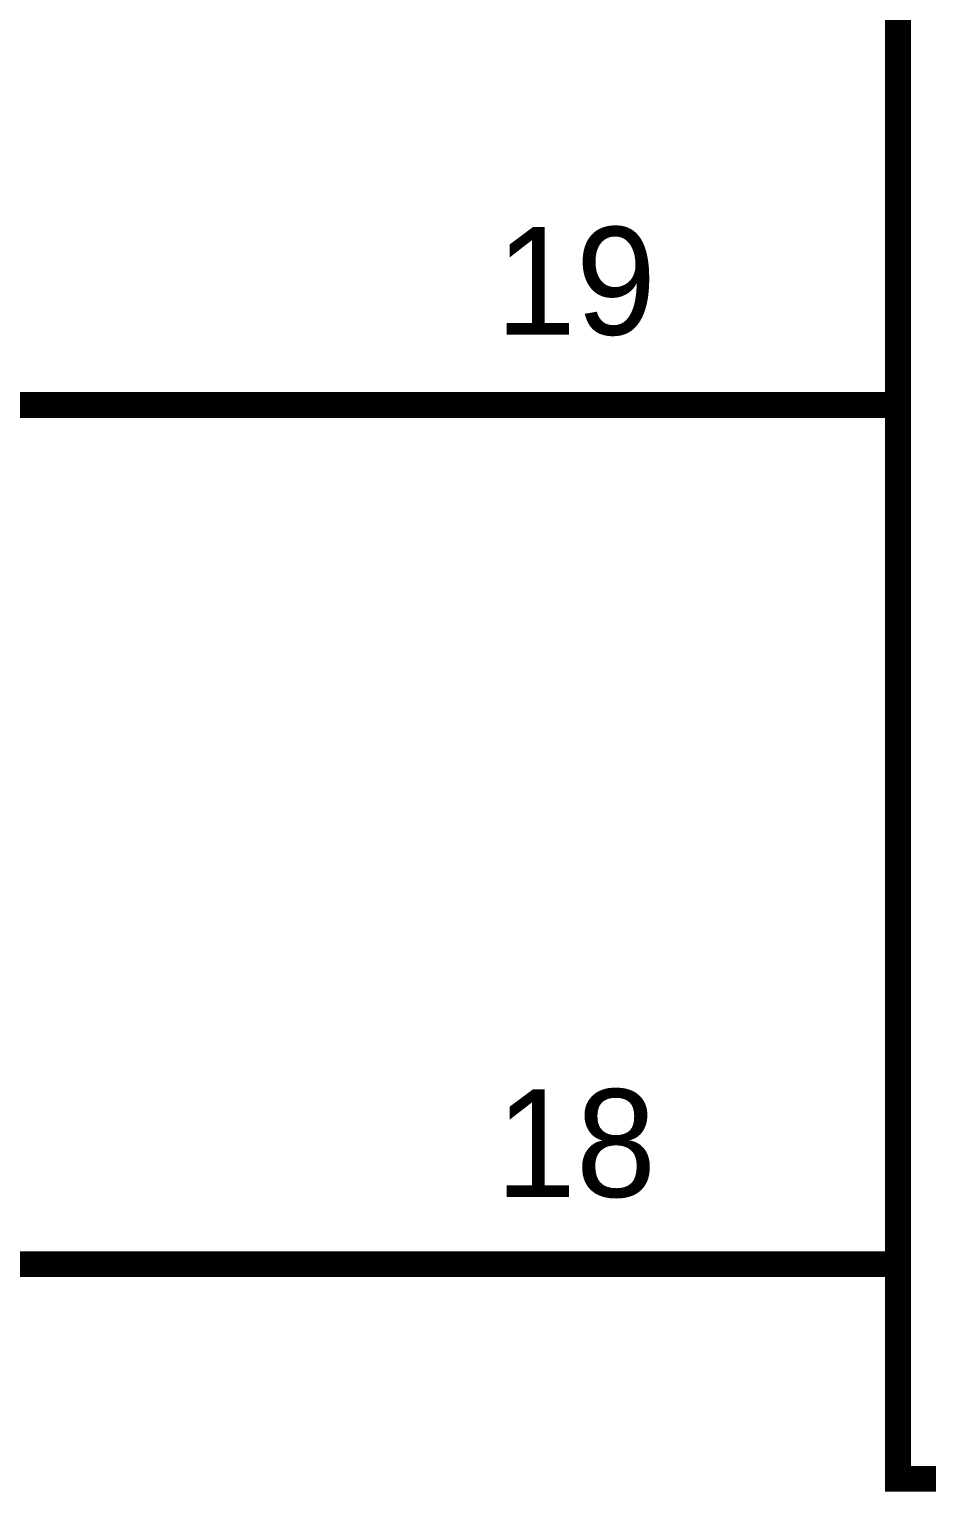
# Model space of a CAD drawing. Header units: inches. Extents: x 0 to 594, y 0 to 420.
# Drawn here: x 142.4 to 152.84, y 172.35 to 189.37 of the extents above; entities that cross this region are included whole.
import ezdxf

# ---------------------------------------------------------------- set-up
doc = ezdxf.new("R2010")
doc.units = ezdxf.units.IN
doc.layers.add('Sheet', color=255, linetype='Continuous')

msp = doc.modelspace()

# ---------------------------------------------------------------- linework, layer by layer
at = {"layer": 'Sheet'}
msp.add_lwpolyline([(152.509, 287.496, 0.3, 0.3, 0), (187.506, 287.496, 0.3, 0.3, 0), (187.506, 172.495, 0.3, 0.3, 0), (152.509, 172.495, 0.3, 0.3, 0), (152.509, 287.496, 0.3, 0.3, 0)], format="xyseb", close=True, dxfattribs=at)
for points in [[(132.508, 184.993, 0.3, 0.3, 0), (137.502, 184.993, 0.3, 0.3, 0), (147.503, 184.993, 0.3, 0.3, 0)], [(152.509, 184.993, 0.3, 0.3, 0), (147.503, 184.993, 0.3, 0.3, 0)], [(147.503, 174.993, 0.3, 0.3, 0), (137.502, 174.993, 0.3, 0.3, 0), (130.01, 174.993, 0.3, 0.3, 0)], [(152.509, 174.993, 0.3, 0.3, 0), (147.503, 174.993, 0.3, 0.3, 0)]]:
    msp.add_lwpolyline(points, format="xyseb", dxfattribs=at)

# ---------------------------------------------------------------- texts
for s, p in [('19', (147.828, 185.811)), ('18', (147.828, 175.776))]:
    msp.add_text(s, height=1.2543, dxfattribs=at).set_placement(p)

doc.saveas('drawing.dxf')
